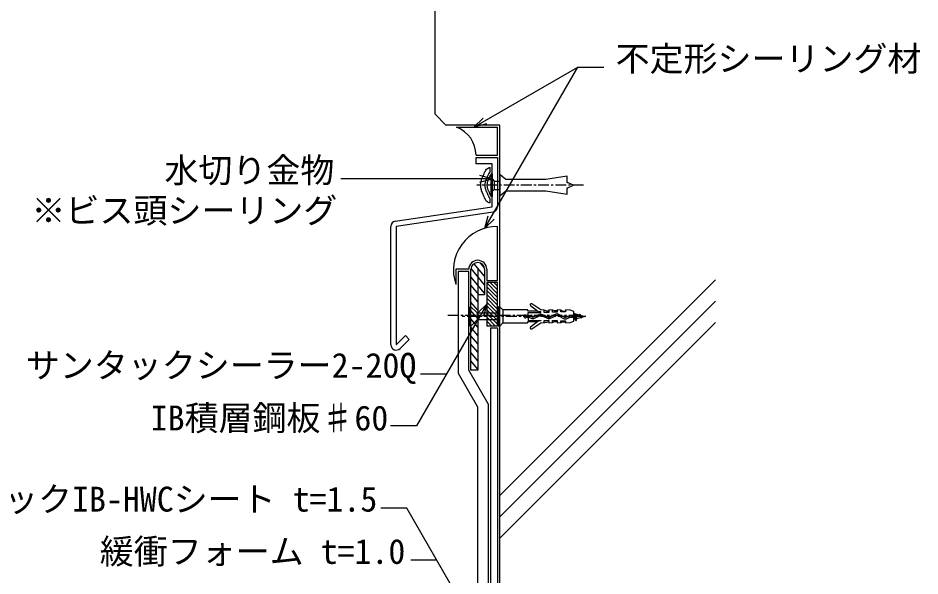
# Model space of a CAD drawing. Units: millimetres on the paper, with parts at other scales. Extents: x -210 to 1470, y -148 to 1040.
# Drawn here: x 541.5 to 959.7, y 303.6 to 562.4 of the extents above; entities that cross this region are included whole.
import ezdxf
from ezdxf.enums import TextEntityAlignment as Align

# ---------------------------------------------------------------- set-up
doc = ezdxf.new("R2010")
doc.units = ezdxf.units.MM
doc.linetypes.add('CHAIN1', pattern=[8, 5, -1, 1, -1])
for name, color, linetype in [('0-1_IBｼｰﾄ', 7, 'Continuous'), ('0-3_シーリング(IBｼﾘｺｰﾝ)', 7, 'Continuous'), ('0-4_ブチルﾃｰﾌﾟ', 4, 'Continuous'), ('0-5_中心線', 1, 'CHAIN1'), ('0-8_寸法線', 7, 'Continuous'), ('0-9_文字', 5, 'Continuous'), ('0-C_緩衝フォーム', 7, 'Continuous'), ('0-E_躯体', 7, 'Continuous'), ('1-0_部材(積層鋼板)', 4, 'Continuous'), ('1-1_部材(ﾋﾞｽ類)', 7, 'Continuous'), ('1-2_鋼材(受け鋼板)', 7, 'Continuous')]:
    doc.layers.add(name, color=color, linetype=linetype)
doc.styles.add('MS Gothic', font='')
doc.styles.get('MS Gothic').set_extended_font_data('MS Gothic')

msp = doc.modelspace()

# ---------------------------------------------------------------- linework, layer by layer
at = {"layer": '0-1_IBｼｰﾄ'}
for p, q in [((750.524, 444.861), (745.524, 444.861)), ((754.524, 382.099), (754.524, 216.09)), ((759.524, 383.439), (759.524, 214.271))]:
    msp.add_line(p, q, dxfattribs=at)
for points in [[(745.524, 444.861), (745.524, 397.687), (754.524, 382.099)], [(759.524, 383.439), (750.524, 399.027), (750.524, 444.861)]]:
    msp.add_lwpolyline(points, dxfattribs=at)
at = {"layer": '0-3_シーリング(IBｼﾘｺｰﾝ)'}
for p, q in [((744.857, 511.766), (763.857, 511.766)), ((763.857, 498.766), (763.857, 511.766)), ((753.857, 498.766), (763.857, 498.766)), ((760.357, 490.957), (760.357, 493.097)), ((759.747, 479.588), (759.91, 479.355)), ((760.357, 476.617), (760.357, 478.757)), ((750.524, 445.861), (744.524, 445.861)), ((744.524, 445.861), (744.524, 438.861))]:
    msp.add_line(p, q, dxfattribs=at)
for points in [[(758.148, 491.329), (758.073, 491.222), (757.981, 491.072), (757.715, 490.724), (757.44, 490.137), (757.275, 489.729), (757.149, 489.328), (757.049, 488.978), (757.031, 488.899), (756.896, 488.667), (756.674, 488.229), (756.48, 487.777), (756.314, 487.314), (756.177, 486.84), (756.07, 486.358), (755.994, 485.869), (755.948, 485.375), (755.934, 484.94), (755.933, 484.857), (755.934, 484.773), (755.948, 484.339), (755.994, 483.845), (756.07, 483.356), (756.177, 482.874), (756.314, 482.4), (756.48, 481.937), (756.674, 481.485), (756.896, 481.046), (757.031, 480.815), (757.049, 480.736), (757.159, 480.351), (757.289, 479.971), (757.423, 479.64), (757.686, 479.028), (757.982, 478.642), (758.073, 478.492), (758.148, 478.384)], [(759.91, 490.359), (759.747, 490.126), (759.632, 489.938), (759.435, 489.68), (759.275, 489.338), (759.159, 489.052), (759.065, 488.753), (758.987, 488.481), (758.921, 488.194), (758.911, 488.136), (758.839, 488.028), (758.653, 487.71), (758.487, 487.382), (758.342, 487.044), (758.218, 486.699), (758.116, 486.346), (758.037, 485.986), (757.979, 485.621), (757.945, 485.251), (757.934, 484.898), (757.934, 484.857), (757.934, 484.816), (757.945, 484.463), (757.979, 484.093), (758.037, 483.728), (758.116, 483.368), (758.218, 483.015), (758.342, 482.669), (758.487, 482.332), (758.653, 482.004), (758.839, 481.685), (758.911, 481.578), (758.921, 481.52), (758.987, 481.233), (759.068, 480.949), (759.164, 480.669), (759.269, 480.409), (759.425, 480.046), (759.632, 479.776), (759.747, 479.588)], [(758.148, 491.329), (758.199, 491.45), (758.459, 491.87), (758.779, 492.244), (759.153, 492.564), (759.573, 492.824), (760.035, 493.018), (760.357, 493.097)], [(759.91, 490.359), (759.91, 490.36), (759.982, 490.531), (760.079, 490.687), (760.197, 490.826), (760.336, 490.944), (760.357, 490.957)], [(760.357, 476.617), (760.035, 476.696), (759.573, 476.89), (759.153, 477.15), (758.779, 477.47), (758.459, 477.844), (758.199, 478.264), (758.148, 478.384)], [(760.357, 478.757), (760.336, 478.77), (760.197, 478.888), (760.079, 479.027), (759.982, 479.183), (759.91, 479.354), (759.91, 479.355)], [(758.857, 445.861), (758.857, 440.724), (763.857, 440.724), (763.857, 465.724)]]:
    msp.add_lwpolyline(points, dxfattribs=at)
for centre, radius, start, end in [((739.968, 498.766), 13.889, 0, 69.39031), ((763.657, 445.479), 20.245, 89.43293, 199.08269), ((754.69, 445.861), 4.167, 0, 180)]:
    msp.add_arc(centre, radius, start, end, dxfattribs=at)
at = {"layer": '0-4_ブチルﾃｰﾌﾟ'}
for p, q in [((763.857, 434.514), (758.857, 439.514)), ((763.857, 436.282), (760.415, 439.724)), ((763.857, 438.05), (762.183, 439.724)), ((763.857, 432.747), (758.857, 437.747)), ((763.857, 430.979), (758.857, 435.979)), ((763.857, 429.211), (758.857, 434.211)), ((763.857, 427.443), (758.857, 432.443)), ((763.857, 425.676), (758.857, 430.676)), ((763.857, 423.908), (758.857, 428.908)), ((763.857, 422.14), (758.857, 427.14)), ((763.857, 420.372), (758.857, 425.372)), ((762.737, 419.724), (758.857, 423.605)), ((760.97, 419.724), (758.857, 421.837)), ((759.202, 419.724), (758.857, 420.069))]:
    msp.add_line(p, q, dxfattribs=at)
at = {"layer": '0-4_ブチルﾃｰﾌﾟ', "color": 7}
msp.add_lwpolyline([(763.857, 419.724), (763.857, 439.724), (758.857, 439.724), (758.857, 419.724)], close=True, dxfattribs=at)
at = {"layer": '0-5_中心線'}
for p, q in [((803.695, 484.852), (754.253, 484.852)), ((801.861, 424.488), (740.6, 424.488)), ((804.753, 424.027), (747.389, 424.027))]:
    msp.add_line(p, q, dxfattribs=at)
at = {"layer": '0-8_寸法線'}
for p, q in [((752.898, 511.766), (801.112, 539.604)), ((757.992, 464.916), (801.112, 539.604)), ((801.112, 539.604), (813.112, 539.604)), ((703.168, 487.813), (691.168, 487.813)), ((761.357, 487.812), (703.168, 487.813)), ((758.857, 429.724), (726.23, 373.211)), ((740.086, 397.211), (728.086, 397.211)), ((726.23, 373.211), (714.23, 373.211)), ((721.711, 335.029), (709.711, 335.029)), ((760.524, 267.803), (721.711, 335.029)), ((735.567, 311.029), (723.567, 311.029))]:
    msp.add_line(p, q, dxfattribs=at)
for points in [[(758.693, 513.319), (752.898, 511.766), (757.14, 516.009)], [(755.561, 486.26), (761.357, 487.812), (755.561, 489.365)], [(762.235, 469.159), (757.992, 464.916), (759.545, 470.712)], [(754.614, 425.481), (758.857, 429.724), (757.304, 423.928)]]:
    msp.add_lwpolyline(points, dxfattribs=at)
at = {"layer": '0-C_緩衝フォーム'}
for p, q in [((760.524, 418.724), (763.857, 418.724)), ((760.524, 418.724), (760.524, 192.1)), ((763.857, 418.724), (763.857, 188.766))]:
    msp.add_line(p, q, dxfattribs=at)
at = {"layer": '0-E_躯体'}
for p, q in [((734.857, 517.766), (734.857, 662.766)), ((864.857, 440.985), (764.857, 340.985)), ((864.857, 431.086), (764.857, 331.086)), ((864.857, 421.186), (764.857, 321.186))]:
    msp.add_line(p, q, dxfattribs=at)
msp.add_lwpolyline([(764.857, 161.766), (764.857, 512.766), (739.857, 512.766), (734.857, 517.766)], dxfattribs=at)
at = {"layer": '1-0_部材(積層鋼板)'}
for p, q in [((757.857, 442.608), (752.976, 448.462)), ((757.652, 446.757), (756.115, 448.601)), ((757.857, 438.703), (751.602, 446.206)), ((757.857, 434.799), (751.524, 442.396)), ((755.246, 434.027), (751.524, 438.492)), ((754.69, 430.789), (751.524, 434.588)), ((754.69, 426.885), (751.524, 430.684)), ((754.69, 419.077), (751.524, 422.875)), ((754.69, 415.172), (751.524, 418.971)), ((754.69, 411.268), (751.524, 415.067)), ((754.69, 407.364), (751.524, 411.163)), ((754.69, 403.46), (751.524, 407.258)), ((754.69, 399.556), (751.524, 403.354)), ((751.876, 399.027), (751.524, 399.45))]:
    msp.add_line(p, q, dxfattribs=at)
at = {"layer": '1-0_部材(積層鋼板)', "color": 7}
for points in [[(754.69, 445.861), (754.69, 399.027), (751.524, 399.027), (751.524, 445.861)], [(757.857, 445.861), (757.857, 434.027), (754.69, 434.027)]]:
    msp.add_lwpolyline(points, dxfattribs=at)
at = {"layer": '1-0_部材(積層鋼板)'}
msp.add_lwpolyline([(754.69, 422.981), (753.818, 424.027), (751.524, 426.779)], dxfattribs=at)
at = {"layer": '1-0_部材(積層鋼板)', "color": 7}
msp.add_arc((754.69, 445.861), 3.167, 0, 180, dxfattribs=at)
at = {"layer": '1-1_部材(ﾋﾞｽ類)'}
for p, q in [((762.322, 486.809), (764.857, 486.809)), ((761.357, 484.917), (761.357, 484.857)), ((762.322, 482.905), (764.857, 482.905)), ((751.524, 419.527), (751.524, 428.527)), ((764.857, 419.53), (764.857, 428.524)), ((766.372, 427.027), (766.372, 421.027)), ((754.354, 425.697), (754.354, 422.357)), ((754.768, 425.697), (764.255, 425.697)), ((778.075, 424.342), (777.265, 424.342)), ((777.265, 423.712), (778.075, 423.712)), ((778.075, 424.376), (777.284, 424.376)), ((777.284, 423.679), (778.075, 423.679)), ((778.371, 423.655), (779.821, 423.075)), ((778.386, 423.613), (779.81, 423.044)), ((780.068, 423.691), (778.617, 424.271)), ((780.056, 423.66), (778.628, 424.231)), ((783.325, 424.962), (780.373, 423.694)), ((783.339, 424.932), (780.386, 423.664)), ((780.663, 423.097), (783.57, 424.445)), ((780.677, 423.067), (783.584, 424.415)), ((782.86, 426.207), (782.601, 426.405)), ((784.043, 424.422), (787.242, 423.054)), ((784.056, 424.452), (787.255, 423.084)), ((787.462, 423.564), (784.296, 424.935)), ((787.475, 423.595), (784.309, 424.966)), ((790.857, 425.053), (787.836, 423.601)), ((790.864, 425.019), (787.85, 423.571)), ((788.108, 423.092), (791.172, 424.47)), ((788.121, 423.062), (791.186, 424.44)), ((791.755, 424.403), (794.678, 422.856)), ((791.772, 424.432), (794.693, 422.885)), ((794.971, 423.438), (792.002, 425.025)), ((794.986, 423.468), (792.018, 425.054)), ((796.847, 424.202), (795.529, 423.474)), ((796.863, 424.172), (795.546, 423.445)), ((795.812, 422.886), (797.179, 423.611)), ((795.828, 422.856), (797.195, 423.582)), ((797.553, 424.383), (797.553, 424.35)), ((799.255, 424.364), (797.553, 424.383)), ((797.553, 423.704), (797.553, 423.671)), ((797.553, 423.671), (799.255, 423.691)), ((799.255, 425.2), (800.306, 422.19)), ((799.255, 424.914), (800.206, 422.19)), ((799.255, 422.734), (799.576, 422.82)), ((801.717, 424.661), (802.37, 423.569)), ((802.032, 424.976), (802.604, 423.336)), ((802.132, 424.976), (802.704, 423.336)), ((802.314, 424.501), (802.842, 423.695)), ((764.255, 422.357), (754.768, 422.357)), ((782.86, 421.847), (782.601, 421.65))]:
    msp.add_line(p, q, dxfattribs=at)
for points in [[(760.854, 489.942), (760.723, 489.777), (760.584, 489.577), (760.457, 489.371), (760.294, 489.158), (760.192, 488.939), (760.101, 488.714), (760.023, 488.466), (759.956, 488.232), (759.902, 487.995), (759.86, 487.755), (759.687, 487.497), (759.531, 487.231), (759.393, 486.958), (759.273, 486.678), (759.17, 486.391), (759.086, 486.099), (759.02, 485.8), (758.972, 485.497), (758.943, 485.189), (758.934, 484.877), (758.934, 484.857), (758.934, 484.837), (758.943, 484.525), (758.972, 484.217), (759.02, 483.913), (759.086, 483.615), (759.17, 483.322), (759.273, 483.036), (759.393, 482.755), (759.531, 482.482), (759.687, 482.217), (759.86, 481.959), (759.902, 481.719), (759.956, 481.482), (760.023, 481.248), (760.101, 481.019), (760.192, 480.794), (760.294, 480.556), (760.457, 480.343)], [(760.854, 484.857), (760.854, 489.988), (760.856, 490.017), (760.863, 490.045), (760.874, 490.071), (760.889, 490.095), (760.907, 490.116), (760.928, 490.134), (760.951, 490.149), (760.977, 490.16), (761.005, 490.167), (761.035, 490.169), (761.176, 490.169), (761.205, 490.167), (761.233, 490.16), (761.259, 490.149), (761.283, 490.134), (761.304, 490.116), (761.322, 490.095), (761.337, 490.072), (761.348, 490.045), (761.355, 490.018), (761.357, 489.988), (761.357, 484.857), (761.357, 479.726), (761.355, 479.696), (761.348, 479.668), (761.337, 479.642), (761.322, 479.619), (761.304, 479.597), (761.283, 479.579), (761.259, 479.565), (761.233, 479.554), (761.205, 479.547), (761.176, 479.545), (761.035, 479.545), (761.005, 479.547), (760.977, 479.554), (760.951, 479.565), (760.928, 479.579)], [(761.357, 487.794), (762.322, 486.809), (762.322, 482.905), (761.357, 481.92)], [(760.928, 479.579), (760.907, 479.598), (760.889, 479.619), (760.874, 479.642), (760.863, 479.668), (760.856, 479.696), (760.854, 479.726), (760.854, 484.857)], [(760.457, 480.343), (760.584, 480.136), (760.723, 479.937), (760.854, 479.771)], [(754.061, 422.064), (751.524, 419.527), (751.224, 419.527), (751.224, 428.527), (751.524, 428.527), (754.061, 425.99)], [(766.313, 427.068), (764.857, 428.524), (764.255, 428.524), (764.255, 419.53), (764.857, 419.53), (766.313, 420.987)], [(777.91, 426.57), (777.863, 426.778), (777.828, 426.849), (777.828, 426.92), (777.792, 426.991), (777.792, 427.009), (766.455, 427.009)], [(779.136, 429.053), (782.601, 426.405), (778.112, 426.405)], [(779.669, 418.279), (783.866, 421.027), (785.466, 421.116), (785.466, 422.183), (787.689, 422.183), (787.689, 421.027), (789.306, 421.116), (789.306, 422.129), (791.511, 422.058), (791.511, 421.027), (793.129, 421.116), (793.129, 421.987), (795.351, 421.916), (795.351, 421.027), (797.491, 421.135), (799.255, 421.777), (799.255, 426.277), (797.491, 426.919), (795.351, 427.027), (795.351, 426.138), (793.129, 426.067), (793.129, 426.938), (791.511, 427.027), (791.511, 425.996), (789.306, 425.925), (789.306, 426.938), (787.689, 427.027), (787.689, 425.872), (785.466, 425.872), (785.466, 426.938), (783.866, 427.027), (779.669, 429.775)], [(785.466, 426.938), (785.715, 426.938), (786.48, 426.636), (787.689, 426.601)], [(791.511, 426.547), (790.302, 426.565), (789.502, 426.938), (789.306, 426.938)], [(793.129, 426.938), (793.306, 426.938), (794.142, 426.494), (795.351, 426.476)], [(778.004, 424.376), (778.004, 425.872), (783.866, 425.872), (783.866, 426.138), (783.114, 426.138)], [(778.004, 423.679), (778.004, 422.183), (783.866, 422.183), (783.866, 421.916), (783.114, 421.916)], [(799.255, 423.704), (798.278, 423.704), (798.278, 424.35), (799.255, 424.35)], [(799.255, 423.242), (799.576, 422.82), (800.206, 422.19), (800.306, 422.19), (800.66, 423.111), (802.37, 423.569), (802.604, 423.336), (802.704, 423.336), (802.842, 423.695), (804.081, 424.027), (802.314, 424.501), (802.132, 424.976), (802.032, 424.976), (801.717, 424.661), (799.255, 425.32), (800.66, 423.111)], [(766.455, 421.045), (777.792, 421.045), (777.792, 421.063), (777.828, 421.134), (777.828, 421.205), (777.863, 421.276), (777.91, 421.485)], [(778.112, 421.65), (782.601, 421.65), (779.136, 419.002)], [(785.466, 421.116), (785.715, 421.116), (786.48, 421.418), (787.689, 421.454)], [(791.511, 421.507), (790.302, 421.489), (789.502, 421.116), (789.306, 421.116)], [(793.129, 421.116), (793.306, 421.116), (794.142, 421.561), (795.351, 421.578)]]:
    msp.add_lwpolyline(points, dxfattribs=at)
msp.add_lwpolyline([(764.857, 489.682), (764.857, 480.022), (765.035, 480.022), (767.654, 482.195), (786.162, 482.195), (796.057, 480.723), (796.057, 483.692), (796.51, 483.692), (799.014, 484.852), (796.617, 486.024), (796.057, 486.024), (796.057, 488.98), (786.162, 487.508), (767.654, 487.508), (765.035, 489.682)], close=True, dxfattribs=at)
for centre, radius, start, end in [((766.455, 427.209), 0.2, 225, 270), ((778.112, 426.611), 0.207, 191.62481, 270), ((779.409, 429.409), 0.449, 54.60963, 232.61817), ((754.768, 426.697), 1, 225, 270), ((776.696, 424.027), 0.683, 30.64443, 329.35557), ((776.696, 424.027), 0.65, 28.99242, 331.00758), ((778.075, 422.916), 1.46, 68.19323, 90), ((778.075, 422.916), 1.427, 67.19074, 90), ((778.075, 422.916), 0.796, 68.19323, 90), ((778.075, 422.916), 0.763, 65.97512, 90), ((780.216, 424.06), 1.095, 248.2146, 294.87271), ((780.216, 424.06), 1.062, 248.17187, 294.87271), ((780.216, 424.06), 0.431, 248.20137, 293.23665), ((780.216, 424.06), 0.398, 248.19323, 293.23665), ((783.114, 426.638), 0.5, 239.57286, 270), ((783.821, 423.839), 1.228, 66.58818, 113.8287), ((783.821, 423.839), 1.194, 66.58818, 113.8287), ((783.821, 423.903), 0.597, 66.84042, 114.87271), ((783.821, 423.903), 0.564, 66.84042, 114.87271), ((787.672, 424.06), 1.095, 246.84042, 294.22194), ((787.672, 424.06), 1.062, 246.84042, 294.22194), ((787.649, 423.99), 0.465, 246.27812, 295.66734), ((787.649, 423.99), 0.431, 246.27812, 295.66734), ((791.439, 423.972), 1.228, 61.85949, 118.27499), ((791.439, 423.972), 1.194, 61.85925, 118.78795), ((791.439, 423.936), 0.597, 56.07565, 116.59167), ((791.439, 423.936), 0.564, 55.90086, 116.66039), ((795.252, 423.941), 1.228, 242.09899, 297.95156), ((795.252, 423.941), 1.194, 242.09899, 297.95156), ((795.252, 423.965), 0.597, 241.87656, 299.41932), ((795.252, 423.965), 0.564, 241.87656, 299.43109), ((797.553, 422.924), 1.46, 90, 118.91198), ((797.553, 422.924), 1.427, 90, 118.91197), ((797.553, 422.908), 0.796, 90, 117.95156), ((797.553, 422.908), 0.763, 90, 117.95156), ((754.768, 421.357), 1, 90, 135), ((766.455, 420.845), 0.2, 90, 135), ((778.112, 421.443), 0.207, 90, 168.37519), ((779.409, 418.645), 0.449, 127.38183, 305.39037), ((783.114, 421.416), 0.5, 90, 120.42714)]:
    msp.add_arc(centre, radius, start, end, dxfattribs=at)
at = {"layer": '1-2_鋼材(受け鋼板)'}
for p, q in [((716.446, 468.232), (761.315, 474.877)), ((761.768, 472.418), (716.899, 465.773)), ((714.357, 410.902), (714.357, 465.766)), ((716.857, 465.724), (716.857, 411.023))]:
    msp.add_line(p, q, dxfattribs=at)
for points in [[(761.357, 474.927), (761.357, 494.766), (753.857, 494.766), (753.857, 497.766), (763.857, 497.766), (763.857, 474.884)], [(716.942, 410.987), (721.1, 415.145), (722.867, 413.377), (718.625, 409.134)]]:
    msp.add_lwpolyline(points, dxfattribs=at)
for centre, radius, start, end in [((761.307, 474.927), 0.05, 279.46232, 0), ((761.357, 474.884), 2.5, 279.46232, 0), ((716.857, 465.766), 2.5, 99.46232, 180), ((716.907, 465.724), 0.05, 99.46232, 180), ((716.857, 410.902), 2.5, 180, 315), ((716.907, 411.023), 0.05, 180, 315)]:
    msp.add_arc(centre, radius, start, end, dxfattribs=at)

# ---------------------------------------------------------------- texts
at = {"layer": '0-9_文字', "color": 7, "style": 'MS Gothic'}
for s, p in [('不定形シーリング材', (818.567, 534.303)), ('水切り金物', (609.388, 482.573)), ('※ビス頭シーリング', (547.744, 463.9)), ('サンタックシーラー2-20Q', (545.129, 392.094)), ('IB積層鋼板♯60', (603.029, 367.667)), ('サンタックIB-HWCシート t=1.5', (487.77, 330.033)), ('緩衝フォーム t=1.0', (579.413, 305.789))]:
    msp.add_text(s, height=11.55, dxfattribs=at).set_placement(p, align=Align.BOTTOM_LEFT)

doc.saveas('drawing.dxf')
